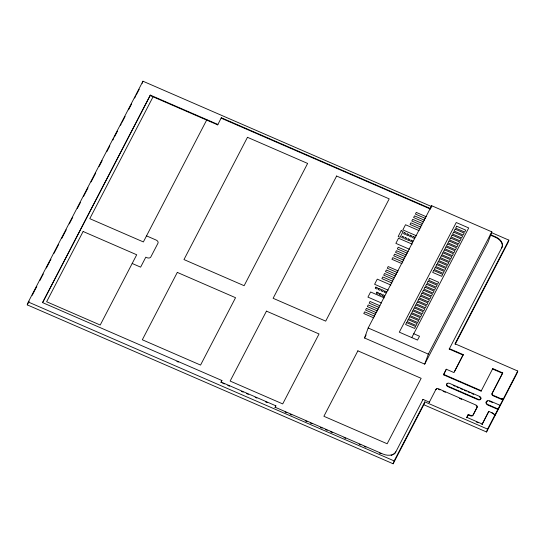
<?xml version="1.0" encoding="UTF-8"?>
<svg xmlns="http://www.w3.org/2000/svg" width="545" height="545" viewBox="0 0 545 545"><rect width="100%" height="100%" fill="white"/><g stroke="black" fill="none" stroke-linecap="round" stroke-linejoin="round"><path stroke-width="0.82" d="M488.797 411.346L482.059 424.446L488.797 411.346L493.62 413.784L494.785 415.249L487.577 429.126L424.841 401.876L423.806 404.737L393.143 463.788L27.25 304.866L28.286 302.005L142.954 81.212L431.858 206.691M142.177 83.358L142.954 81.212M150.161 95.539L150.318 95.109L217.843 124.437L217.693 124.866L150.161 95.539L42.68 302.489M430.502 208.592L221.325 117.734L221.168 118.163L430.489 209.082M221.733 380.928L221.89 380.499L42.558 302.604L150.318 95.109M275.709 406.25L275.865 405.821L221.093 382.031L220.936 382.461L221.89 380.499M364.544 338.002L368.168 327.988L431.667 205.717L491.828 231.85L488.197 241.871L424.705 364.135L364.544 338.002L366.111 334.984M430.557 208.803L431.667 205.717M424.705 364.135L428.329 354.114L491.828 231.85M393.143 463.788L394.178 460.927L424.841 401.876M422.859 399.826L423.009 399.396L429.303 402.128L429.147 402.557L435.993 389.253A2.098 1.437 19.9 0 1 438.575 388.803L475.908 405.017A2.098 1.437 19.9 0 1 477.154 407.129L473.108 414.922A2.098 1.437 19.9 0 1 470.526 415.379L468.346 414.425L466.833 417.334L482.216 424.017M463.073 355.081L449.216 349.066L449.373 348.637L463.23 354.652L454.36 371.86M491.311 232.517L508.846 240.134L455.014 343.786L517.75 371.036L503.171 399.233A3.025 2.078 19.9 0 1 500.562 399.001L493.245 395.827A2.098 1.437 19.9 0 1 491.992 393.708L502.728 372.909L492.755 368.577L481.106 391.14L443.494 374.803L446.314 369.238L453.931 372.548L463.23 354.652M446.314 369.238L443.494 374.803M508.846 240.134L507.811 242.995L455.13 344.426M466.677 417.763L468.346 414.425M481.106 391.14L481.262 390.711L443.65 374.374M492.755 368.577L492.598 369.006L502.572 373.339M423.806 404.737L486.542 431.987L487.577 429.126M491.835 412.66A5.089 3.495 19.9 0 1 494.785 415.249L494.628 415.678L499.976 405.269L490.098 400.977A3.038 2.085 19.9 0 0 486.351 401.631A3.038 2.085 19.9 0 0 488.163 404.697L498.041 408.988M499.976 405.269L499.82 405.698L503.171 399.233M517.75 371.036L516.715 373.897L486.542 431.987M27.25 304.866L29.164 301.187M32.216 295.295L34.512 290.88M34.894 290.144L36.808 286.466M39.867 280.58L42.156 276.158M42.537 275.423L43.3 273.951M46.359 268.065L49.799 261.443M50.181 260.708L50.951 259.236M54.003 253.343L57.443 246.722M57.831 245.986L58.594 244.514M61.653 238.628L65.093 232M65.475 231.264L66.238 229.792M69.297 223.906L72.737 217.285M77.322 208.449L80.381 202.563M83.44 196.677L88.024 187.841M91.083 181.955L95.668 173.126M99.108 166.498L102.167 160.612M106.752 151.782L109.811 145.897M112.87 140.004L113.633 138.532M114.395 137.061L117.454 131.175M120.513 125.289L121.276 123.817M122.046 122.339L125.098 116.453M128.538 109.831L131.597 103.945M134.656 98.052L135.419 96.581M136.189 95.109L139.241 89.223M153.281 96.39L89.782 218.661L143.369 241.939L206.868 119.668M217.693 124.866L221.325 117.734M274.98 407.646L275.865 405.821M411.768 337.58L468.707 227.939L456.247 222.523L399.301 332.164L417.518 340.08L419.521 336.231L413.764 333.731M423.009 399.396L395.656 452.2A10.478 7.194 19.9 0 1 393.756 454.271M449.216 349.066L501.911 247.478A10.478 7.194 19.9 0 0 495.657 236.891L490.173 234.514M502.728 372.909L492.149 393.279A2.098 1.437 19.9 0 0 493.402 395.397L500.719 398.572L503.328 398.804A3.025 2.078 19.9 0 1 500.719 398.572M491.215 235.46L495.5 237.32A10.478 7.194 19.9 0 1 501.754 247.907M426.34 216.781L416.285 212.414L415.419 214.083L425.468 218.45M424.535 220.241L414.486 215.875L413.621 217.544L423.669 221.91M422.736 223.709L412.688 219.342L411.822 221.011L421.871 225.378M420.938 227.17L410.889 222.803L410.017 224.472L420.072 228.839M419.146 230.664L405.521 224.744L402.857 229.881L416.482 235.794M412.149 244.14L398.524 238.22L395.861 243.356L409.479 249.269M408.253 251.599L398.197 247.232L397.332 248.902L407.387 253.268M406.454 255.067L396.399 250.7L395.534 252.362L405.589 256.729M404.656 258.528L394.6 254.161L393.735 255.83L403.791 260.197M402.857 261.995L392.802 257.628L391.937 259.297L401.985 263.664M398.211 270.926L388.163 266.56L387.297 268.229L397.346 272.595M396.413 274.394L386.364 270.027L385.492 271.696L395.547 276.063M394.614 277.861L384.559 273.495L383.694 275.164L393.749 279.524M392.816 281.322L382.76 276.955L381.895 278.624L391.95 282.991M390.894 285.069L377.269 279.149L374.599 284.286L388.224 290.199M384.225 297.897L370.6 291.984L367.936 297.114L381.561 303.034M380.09 305.827L370.035 301.46L369.169 303.129L379.225 307.496M378.291 309.294L368.236 304.928L367.371 306.597L377.426 310.963M376.493 312.755L366.438 308.388L365.572 310.057L375.621 314.424M374.694 316.223L364.639 311.856L363.774 313.525L373.822 317.892M368.168 327.988L428.329 354.114M146.523 235.876L156.088 240.032A3.141 2.16 19.9 0 1 157.968 243.206L150.802 256.995A3.141 2.16 19.9 0 1 146.932 257.669L145.801 257.179L140.624 267.145L132.183 263.48M453.215 385.451L455.075 386.262M456.942 387.073L458.808 387.883M460.668 388.687L462.535 389.498M464.394 390.309L466.261 391.119M468.121 391.93L469.988 392.741M471.847 393.544L473.714 394.355M490.561 401.672L492.414 402.476M497.885 409.418L488.013 405.133A3.038 2.085 19.9 0 1 486.038 402.864A3.038 2.085 19.9 0 1 487.693 401.1M438.418 389.232L439.972 389.907M443.085 391.256L445.415 392.271M459.415 398.347L461.751 399.362M468.189 414.854L470.369 415.808A2.098 1.437 19.9 0 0 472.951 415.351L477.004 407.558A2.098 1.437 19.9 0 0 477.113 407.026M476.296 421.939L478.217 422.77M176.9 361.451L178.304 362.057M222.646 383.203L224.363 383.946M227.783 385.431L229.493 386.173M241.476 391.378L243.186 392.128M246.613 393.613L248.322 394.355M255.169 397.325L256.879 398.075M265.435 401.788L267.152 402.53M275.136 407.217L382.89 454.026A10.478 7.194 19.9 0 0 395.813 451.771M285.083 412.034L286.765 412.769M290.138 414.227L291.82 414.963M305.289 420.815L306.971 421.544M310.337 423.009L312.019 423.738M320.44 427.396L322.122 428.125M325.494 429.589L327.177 430.318M330.543 431.783L332.225 432.512M344.011 437.635L345.694 438.364M359.169 444.216L360.851 444.945M364.217 446.409L365.899 447.138M379.368 452.99L381.05 453.719M28.286 302.005L394.178 460.927M392.271 455.034A10.478 7.194 19.9 0 1 391.106 455.388M435.837 389.682A2.098 1.437 19.9 0 1 436.865 389.014M476.085 405.616A2.098 1.437 19.9 0 1 476.412 405.841M476.691 406.107A2.098 1.437 19.9 0 1 476.909 406.406M489.424 401.215A3.038 2.085 19.9 0 1 489.941 401.406M480.036 397.223A2.33 1.601 19.9 0 1 480.52 399.39A2.33 1.601 19.9 0 1 477.822 399.642L448.004 386.691A2.33 1.601 19.9 0 1 446.491 384.954A2.33 1.601 19.9 0 1 447.758 383.598M479.307 396.787A2.33 1.601 19.9 0 1 479.682 396.978M83.119 231.489L46.625 301.753L100.219 325.031L136.706 254.767L83.119 231.489M177.309 272.405L142.32 339.773L200.56 365.075L235.549 297.699L177.309 272.405M247.471 137.306L183.972 259.57L244.133 285.703L307.625 163.439L247.471 137.306M266.457 311.127L230.133 381.064L282.712 403.906L319.036 333.962L266.457 311.127M336.619 176.028L273.12 298.292L325.699 321.134L389.198 198.864L336.619 176.028M401.188 230.685L398.184 236.462L400.105 237.293L403.102 231.516L401.188 230.685M375.859 287.133L375.26 288.291L376.99 289.041L377.59 287.883L375.859 287.133M402.258 236.305L401.658 237.463L403.389 238.213L403.988 237.055L402.258 236.305M404.192 232.586L403.593 233.737L405.317 234.486L405.916 233.335L404.192 232.586M376.902 292.147L376.302 293.305L378.026 294.055L378.625 292.897L376.902 292.147M378.836 288.428L378.237 289.579L379.96 290.328L380.56 289.177L378.836 288.428M405.235 237.6L404.635 238.751L406.359 239.5L406.958 238.349L405.235 237.6M407.163 233.873L406.563 235.031L408.294 235.781L408.893 234.623L407.163 233.873M379.872 293.435L379.272 294.593L381.003 295.342L381.602 294.191L379.872 293.435M381.807 289.715L381.207 290.873L382.931 291.623L383.53 290.465L381.807 289.715M408.205 238.887L407.606 240.045L409.329 240.795L409.929 239.637L408.205 238.887M410.14 235.167L409.54 236.319L411.264 237.068L411.863 235.917L410.14 235.167M382.849 294.729L382.243 295.887L383.973 296.637L384.572 295.479L382.849 294.729M384.777 291.01L384.177 292.161L385.901 292.91L386.507 291.759L384.777 291.01M411.175 240.175L410.576 241.333L412.299 242.082L412.906 240.931L411.175 240.175M413.11 236.455L412.51 237.613L414.234 238.363L414.834 237.204L413.11 236.455M357.881 350.837L323.887 416.285L387.161 443.766L421.156 378.319L357.881 350.837M406.611 322.599L405.609 324.527L414.622 328.437L415.624 326.51L406.611 322.599M408.144 319.649L407.142 321.577L416.155 325.488L417.157 323.56L408.144 319.649M409.677 316.693L408.675 318.621L417.688 322.538L418.689 320.61L409.677 316.693M411.209 313.743L410.208 315.671L419.221 319.581L420.222 317.66L411.209 313.743M412.742 310.793L411.741 312.721L420.754 316.631L421.755 314.703L412.742 310.793M414.275 307.843L413.274 309.771L422.286 313.682L423.288 311.754L414.275 307.843M415.808 304.887L414.806 306.815L423.819 310.732L424.821 308.804L415.808 304.887M417.341 301.937L416.339 303.865L425.352 307.775L426.354 305.854L417.341 301.937M418.873 298.987L417.872 300.915L426.885 304.825L427.886 302.897L418.873 298.987M420.406 296.037L419.405 297.965L428.418 301.875L429.419 299.948L420.406 296.037M421.939 293.081L420.938 295.009L429.951 298.926L430.952 296.998L421.939 293.081M423.472 290.131L422.47 292.059L431.483 295.969L432.485 294.041L423.472 290.131M425.005 287.181L424.003 289.109L433.016 293.019L434.018 291.091L425.005 287.181M426.537 284.231L425.543 286.159L434.549 290.069L435.55 288.142L426.537 284.231M428.07 281.274L427.076 283.202L436.082 287.12L437.083 285.192L428.07 281.274M429.603 278.325L428.608 280.253L437.615 284.163L438.616 282.235L429.603 278.325M433.684 270.477L432.682 272.405L441.688 276.322L442.69 274.394L433.684 270.477M435.217 267.527L434.215 269.455L443.221 273.365L444.223 271.437L435.217 267.527M436.749 264.577L435.748 266.505L444.754 270.415L445.756 268.487L436.749 264.577M438.282 261.627L437.281 263.548L446.287 267.466L447.288 265.538L438.282 261.627M439.815 258.671L438.814 260.599L447.82 264.516L448.821 262.588L439.815 258.671M441.348 255.721L440.346 257.649L449.353 261.559L450.354 259.631L441.348 255.721M442.881 252.771L441.879 254.699L450.885 258.609L451.887 256.681L442.881 252.771M444.413 249.821L443.412 251.742L452.418 255.659L453.42 253.732L444.413 249.821M445.946 246.865L444.945 248.792L453.951 252.71L454.952 250.782L445.946 246.865M447.479 243.915L446.478 245.843L455.484 249.753L456.485 247.825L447.479 243.915M449.012 240.965L448.01 242.893L457.017 246.803L458.018 244.875L449.012 240.965M450.545 238.008L449.543 239.936L458.549 243.853L459.551 241.925L450.545 238.008M452.078 235.059L451.076 236.986L460.082 240.897L461.084 238.976L452.078 235.059M453.61 232.109L452.609 234.037L461.615 237.947L462.616 236.019L453.61 232.109M455.143 229.159L454.142 231.087L463.148 234.997L464.149 233.069L455.143 229.159M456.676 226.202L455.675 228.13L464.681 232.047L465.682 230.119L456.676 226.202M479.457 396.358L449.645 383.407A2.33 1.601 19.9 0 0 446.771 383.905A2.33 1.601 19.9 0 0 448.16 386.262L477.979 399.213A2.33 1.601 19.9 0 0 480.854 398.708A2.33 1.601 19.9 0 0 479.457 396.358"/></g></svg>
